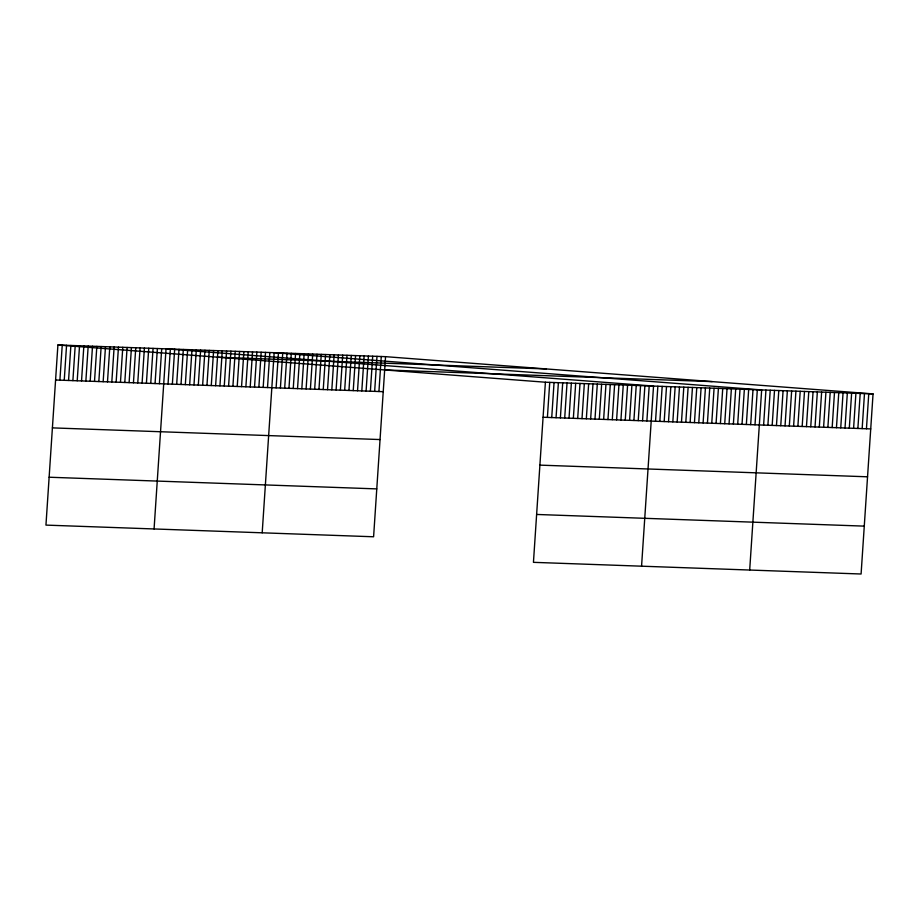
<?xml version="1.0" encoding="UTF-8"?>
<svg xmlns="http://www.w3.org/2000/svg" width="919" height="919" viewBox="0 0 919 919"><rect width="100%" height="100%" fill="white"/><g stroke="black" fill="none" stroke-linecap="round" stroke-linejoin="round"><path stroke-width="1.38" d="M385.555 356.664L57.908 344.993L45.95 525.105L373.596 536.776L385.555 356.664L873.05 393.895L861.092 574.007L533.445 562.336L545.404 382.224L873.05 393.895M59.907 380.167L62.239 345.142M64.238 380.317L66.559 345.291M68.557 380.466L70.889 345.452M72.888 380.627L75.209 345.601M77.207 380.776L79.539 345.762M81.538 380.937L83.859 345.912M85.858 381.086L88.19 346.061M90.188 381.236L92.509 346.222M94.508 381.396L96.84 346.371M98.838 381.546L101.159 346.532M103.158 381.707L105.49 346.681M107.489 381.856L109.809 346.842M111.808 382.005L114.14 346.991M116.139 382.166L118.459 347.141M120.458 382.315L122.79 347.302M124.789 382.476L127.109 347.451M129.108 382.626L131.44 347.612M133.439 382.786L135.759 347.761M137.758 382.936L140.09 347.91M142.089 383.085L144.409 348.071M146.408 383.246L148.74 348.221M150.739 383.395L153.059 348.381M155.058 383.556L157.39 348.531M159.389 383.705L161.71 348.692M154.07 528.953L166.04 348.841L653.535 386.072L641.565 566.196M168.039 384.016L170.36 348.99M172.358 384.165L174.679 349.151M176.678 384.326L179.01 349.3M181.009 384.475L183.329 349.461M185.328 384.624L187.66 349.611M189.659 384.785L191.979 349.76M193.978 384.935L196.31 349.921M198.309 385.095L200.629 350.07M202.628 385.245L204.96 350.231M206.959 385.406L209.279 350.38M211.278 385.555L213.61 350.53M215.609 385.704L217.929 350.69M219.928 385.865L222.26 350.84M224.259 386.014L226.579 351.001M228.578 386.175L230.91 351.15M232.909 386.325L235.23 351.311M237.228 386.474L239.56 351.46M241.559 386.635L243.88 351.609M245.878 386.784L248.21 351.77M250.209 386.945L252.53 351.92M254.529 387.094L256.861 352.08M258.859 387.244L261.18 352.23M263.179 387.404L265.511 352.379M267.509 387.554L269.83 352.54M262.191 532.802L274.161 352.689L761.656 389.932L749.686 570.044M276.114 387.864L278.446 352.85M280.398 388.013L282.73 352.999M284.683 388.174L287.015 353.149M288.968 388.323L291.3 353.298M293.253 388.473L295.573 353.459M297.538 388.622L299.858 353.608M301.823 388.783L304.143 353.758M306.107 388.932L308.428 353.918M310.392 389.082L312.713 354.068M314.677 389.242L316.998 354.217M318.962 389.392L321.282 354.366M323.247 389.541L325.567 354.527M327.532 389.69L329.852 354.677M331.816 389.851L334.137 354.826M336.101 390.001L338.422 354.987M340.386 390.15L342.707 355.136M344.671 390.311L346.991 355.285M348.956 390.46L351.276 355.435M353.241 390.609L355.561 355.596M357.525 390.759L359.846 355.745M361.81 390.92L364.131 355.894M366.095 391.069L368.416 356.055M370.38 391.218L372.7 356.204M374.653 391.379L376.985 356.354M378.938 391.528L381.27 356.503M547.402 417.398L549.734 382.384M551.733 417.548L554.054 382.534M556.052 417.708L558.384 382.683M560.383 417.858L562.704 382.844M564.703 418.019L567.034 382.993M569.033 418.168L571.354 383.154M573.353 418.329L575.685 383.303M577.683 418.478L580.004 383.453M582.003 418.627L584.335 383.614M586.333 418.788L588.654 383.763M590.653 418.938L592.985 383.924M594.984 419.098L597.304 384.073M599.303 419.248L601.635 384.234M603.634 419.397L605.954 384.383M607.953 419.558L610.285 384.533M612.284 419.707L614.604 384.693M616.603 419.868L618.935 384.843M620.934 420.017L623.254 385.004M625.253 420.167L627.585 385.153M629.584 420.328L631.904 385.302M633.903 420.477L636.235 385.463M638.234 420.638L640.554 385.612M642.553 420.787L644.885 385.773M646.884 420.948L649.205 385.923M655.534 421.247L657.855 386.233M659.853 421.407L662.185 386.382M664.184 421.557L666.505 386.543M668.504 421.718L670.836 386.692M672.834 421.867L675.155 386.853M677.154 422.016L679.474 387.002M681.473 422.177L683.805 387.152M685.804 422.326L688.124 387.313M690.123 422.487L692.455 387.462M694.454 422.637L696.774 387.623M698.773 422.786L701.105 387.772M703.104 422.947L705.424 387.921M707.423 423.096L709.755 388.082M711.754 423.257L714.074 388.232M716.073 423.406L718.405 388.392M720.404 423.567L722.725 388.542M724.723 423.716L727.055 388.691M729.054 423.866L731.375 388.852M733.373 424.027L735.705 389.001M737.704 424.176L740.025 389.162M742.024 424.337L744.356 389.311M746.354 424.486L748.675 389.472M750.674 424.635L753.006 389.622M755.004 424.796L757.325 389.771M763.609 425.106L765.941 390.081M767.893 425.256L770.225 390.23M772.178 425.405L774.51 390.391M776.463 425.554L778.795 390.541M780.748 425.715L783.08 390.69M785.033 425.865L787.365 390.839M789.318 426.014L791.638 391M793.602 426.175L795.923 391.149M797.887 426.324L800.208 391.299M802.172 426.473L804.493 391.46M806.457 426.623L808.777 391.609M810.742 426.784L813.062 391.758M815.027 426.933L817.347 391.919M819.311 427.082L821.632 392.068M823.596 427.243L825.917 392.218M827.881 427.392L830.202 392.367M832.166 427.542L834.486 392.528M836.451 427.691L838.771 392.677M840.736 427.852L843.056 392.827M845.02 428.001L847.341 392.987M849.305 428.151L851.626 393.137M853.59 428.311L855.911 393.286M857.875 428.461L860.195 393.435M862.16 428.61L864.48 393.596M866.445 428.759L868.765 393.746M218.791 357.273L546.426 368.944M384.533 369.932L712.179 381.615M55.588 380.007L383.223 391.678M543.083 417.249L870.73 428.92M52.406 427.886L380.052 439.558M539.901 465.129L867.547 476.8M49.132 477.225L376.767 488.897M536.627 514.456L864.262 526.127M57.908 344.993L545.404 382.224"/></g></svg>
